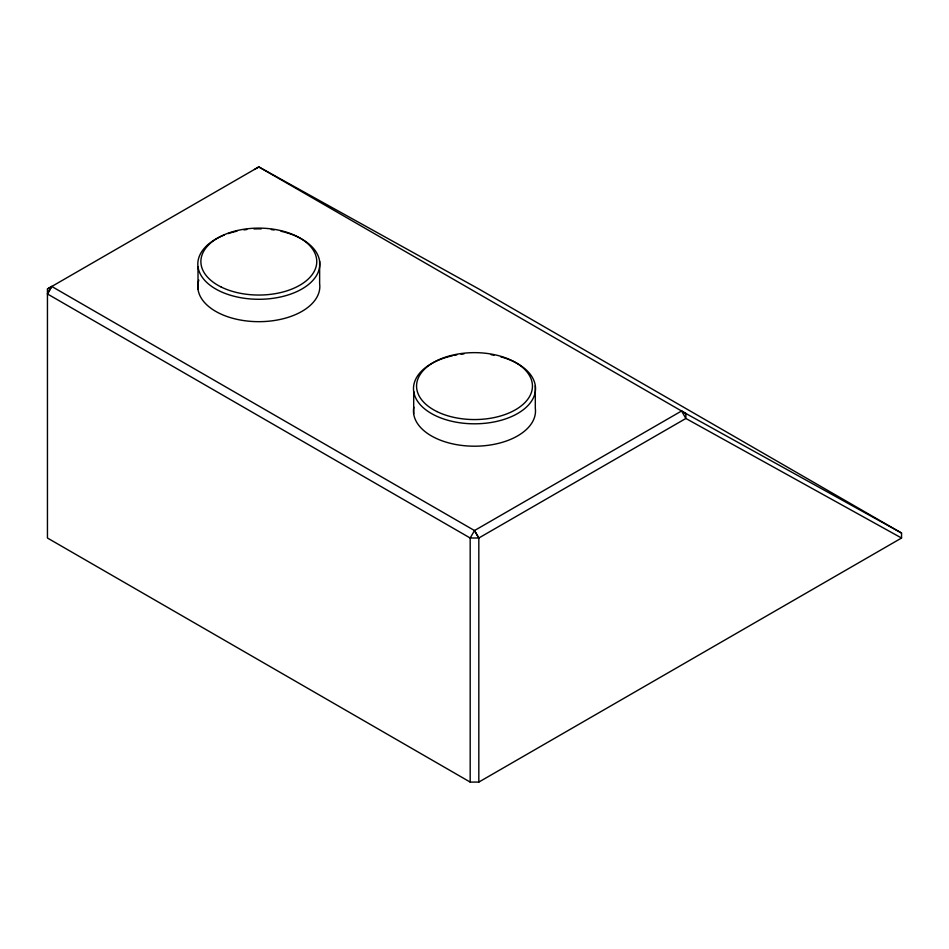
<?xml version="1.0" encoding="UTF-8"?>
<svg xmlns="http://www.w3.org/2000/svg" width="949" height="949" viewBox="0 0 949 949"><rect width="100%" height="100%" fill="white"/><g stroke="black" fill="none" stroke-linecap="round" stroke-linejoin="round"><path stroke-width="1.42" d="M47.45 293.953L51.768 286.456L474.5 530.55L478.818 538.012L478.818 782.083L470.182 782.083L47.45 538.024L47.45 288.971L51.768 286.456L47.45 293.953L470.182 538.012L478.818 538.012L685.866 418.473L901.55 538.024L901.55 533.041L478.818 288.971L258.816 166.917L47.45 288.971M681.56 410.976L685.866 413.491L685.866 418.473L681.572 410.988L474.5 530.55L470.182 538.012L470.182 782.083M254.51 169.432L258.816 166.917L685.866 413.491L901.55 533.041M478.818 782.083L901.55 538.024M474.5 530.55L478.818 538.012M535.307 385.804L535.307 408.189A61.009 35.22 0 0 1 473.622 446.196A61.009 35.22 0 0 1 413.847 407.18M413.693 391.379L413.693 413.764M319.635 261.283L319.635 283.668A61.009 35.22 0 0 1 255.672 321.628A61.009 35.22 0 0 1 198.827 280.062M198.009 266.859L198.009 289.243M285.044 232.268A61.009 35.22 0 0 1 308.508 284.498A61.009 35.22 0 0 1 215.34 288.769A61.009 35.22 0 0 1 224.225 235.055M228.27 233.584A61.009 35.22 0 0 1 236.93 231.188M243.964 229.907A61.009 35.22 0 0 1 246.811 229.539M253.988 228.958A61.009 35.22 0 0 1 261.236 228.875M271.307 229.587A61.009 35.22 0 0 1 274.131 229.978M281.058 231.271A61.009 35.22 0 0 1 283.739 231.924M500.728 356.788A61.009 35.22 0 0 1 521.262 411.214A61.009 35.22 0 0 1 424.855 409.055A61.009 35.22 0 0 1 452.614 355.709M454.097 355.401A61.009 35.22 0 0 1 456.837 354.879M461.06 354.238A61.009 35.22 0 0 1 463.919 353.906M491.214 354.712A61.009 35.22 0 0 1 494.002 355.223M221.212 287.037A57.948 33.464 0 0 0 315.803 267.654A57.948 33.464 0 0 0 239.433 230.049A57.948 33.464 0 0 0 221.212 287.037M436.896 411.558A57.948 33.464 0 0 0 531.487 392.174A57.948 33.464 0 0 0 455.117 354.57A57.948 33.464 0 0 0 436.896 411.558"/></g></svg>
